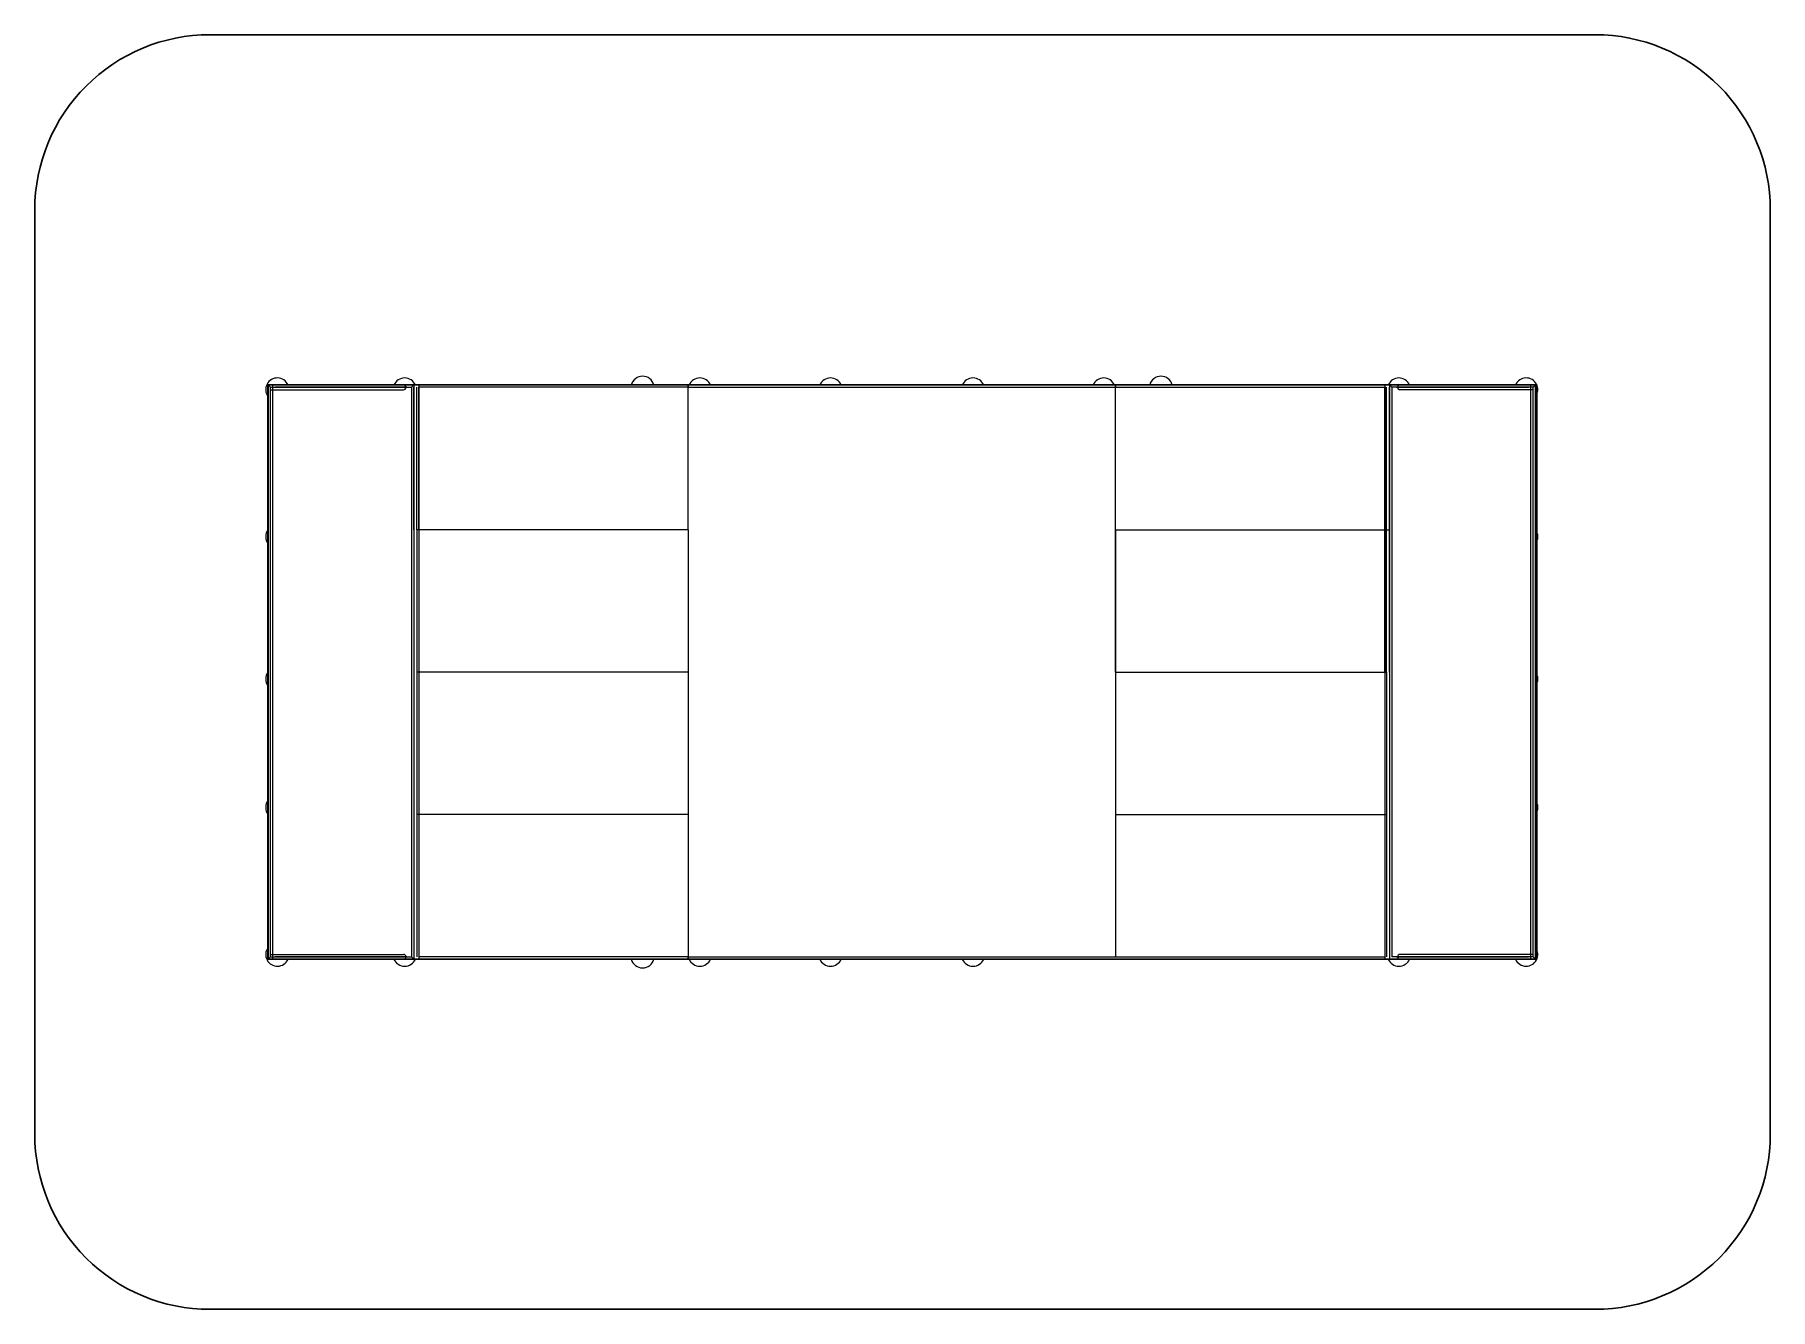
# Model space of a CAD drawing. Header units: millimetres. Extents: x 73121 to 87986, y -3164 to 7757.
import ezdxf

# ---------------------------------------------------------------- set-up
doc = ezdxf.new("R2010")
doc.units = ezdxf.units.MM
doc.layers.add('DiKom', color=7, linetype='Continuous')

msp = doc.modelspace()

# ---------------------------------------------------------------- linework, layer by layer
at = {"layer": 'DiKom', "color": 7, "linetype": 'Continuous', "lineweight": 15}
for p, q in [((75147, 4757), (76280, 4757)), ((85947, 4757), (84814, 4757)), ((75118, -161), (75118, 4753)), ((75119, -164), (75119, 4756)), ((75139, 4736), (75119, 4756)), ((75119, 4756), (76369, 4756)), ((75121, 4756), (75157, 4756)), ((75139, 4736), (76349, 4736)), ((75139, -144), (75139, 4736)), ((75147, 4715), (76280, 4715)), ((75160, -161), (75160, 4753)), ((76309, 4736), (75179, 4736)), ((76349, 4736), (76369, 4756)), ((76349, 4736), (76349, -144)), ((76369, 4756), (76369, -164)), ((76369, 4756), (78717, 4756)), ((76369, 3516), (76369, 4736)), ((76393, 3516), (76393, 4736)), ((78717, 4736), (76410, 4736)), ((76410, 3516), (76410, 4736)), ((76411, 4756), (76411, -164)), ((78717, 4756), (82377, 4756)), ((78717, 4756), (78717, 4736)), ((78717, 4736), (78717, 4756)), ((78717, 4736), (82377, 4736)), ((78717, 3516), (78717, 4736)), ((78717, 3516), (78717, 4736)), ((78717, 3516), (78717, 4736)), ((82377, 4756), (82377, 4736)), ((82377, 4736), (82377, 4756)), ((84725, 4756), (82377, 4756)), ((82377, 3516), (82377, 4736)), ((82377, 3516), (82377, 4736)), ((82377, 4736), (84684, 4736)), ((82377, 3516), (82377, 4736)), ((84683, 4756), (84683, -164)), ((84684, 3516), (84684, 4736)), ((84700, 3516), (84700, 4736)), ((84725, 4756), (84725, -164)), ((84745, 4736), (84725, 4756)), ((85975, 4756), (84725, 4756)), ((84725, 3516), (84725, 4736)), ((85955, 4736), (84745, 4736)), ((84745, 4736), (84745, -144)), ((84785, 4736), (85915, 4736)), ((85947, 4715), (84814, 4715)), ((85934, -161), (85934, 4753)), ((85973, 4756), (85937, 4756)), ((85955, 4736), (85975, 4756)), ((85955, -144), (85955, 4736)), ((85975, -164), (85975, 4756)), ((85976, -161), (85976, 4753)), ((76369, 3516), (76369, 2296)), ((76393, 3516), (76393, 2296)), ((78717, 3516), (76393, 3516)), ((78717, 3516), (76393, 3516)), ((76410, 3516), (76410, 2296)), ((78717, 3516), (78717, 2296)), ((78717, 3516), (78717, 2296)), ((78717, 3516), (78717, 2296)), ((82377, 3516), (82377, 2296)), ((82377, 3516), (82377, 2296)), ((82377, 3516), (84700, 3516)), ((82377, 2296), (82377, 3516)), ((82377, 3516), (84700, 3516)), ((84684, 2296), (84684, 3516)), ((84700, 3516), (84725, 3516)), ((84700, 2296), (84700, 3516)), ((84700, 3516), (84725, 3516)), ((84725, 2296), (84725, 3516)), ((76369, 2296), (76369, 1076)), ((76393, 2296), (76393, 1076)), ((78717, 2296), (76393, 2296)), ((78717, 2296), (76393, 2296)), ((76410, 2296), (76410, 1076)), ((78717, 2296), (78717, 1076)), ((78717, 2296), (78717, 1076)), ((78717, 2296), (78717, 1076)), ((82377, 2296), (82377, 1076)), ((82377, 2296), (82377, 1076)), ((82377, 2296), (82377, 1076)), ((82377, 2296), (84700, 2296)), ((82377, 2296), (84700, 2296)), ((84684, 2296), (84684, 1076)), ((84700, 2296), (84700, 1076)), ((84725, 2296), (84725, 1076)), ((76369, 1076), (76369, -144)), ((76393, 1076), (76393, -144)), ((78717, 1076), (76393, 1076)), ((78717, 1076), (76393, 1076)), ((76410, 1076), (76410, -144)), ((78717, 1076), (78717, -144)), ((78717, 1076), (78717, -144)), ((78717, 1076), (78717, -144)), ((82377, 1076), (82377, -144)), ((82377, 1076), (82377, -144)), ((82377, 1076), (84700, 1076)), ((82377, 1076), (82377, -144)), ((82377, 1076), (84700, 1076)), ((84684, 1076), (84684, -144)), ((84700, 1076), (84700, -144)), ((84725, 1076), (84725, -144)), ((75139, -144), (75119, -164)), ((75139, -144), (76349, -144)), ((75147, -123), (76280, -123)), ((76309, -144), (75179, -144)), ((76349, -144), (76369, -164)), ((78717, -144), (76410, -144)), ((78717, -144), (82377, -144)), ((78717, -164), (78717, -144)), ((78717, -144), (78717, -164)), ((82377, -144), (84684, -144)), ((85955, -144), (84745, -144)), ((84785, -144), (85915, -144)), ((85947, -123), (84814, -123)), ((85955, -144), (85975, -164)), ((75119, -164), (76369, -164)), ((75121, -164), (75157, -164)), ((75147, -165), (76280, -165)), ((76369, -164), (78717, -164)), ((78717, -164), (82377, -164)), ((84725, -164), (82377, -164)), ((85975, -164), (84725, -164)), ((85947, -165), (84814, -165)), ((85973, -164), (85937, -164))]:
    msp.add_line(p, q, dxfattribs=at)
at = {"layer": 'DiKom'}
msp.add_lwpolyline([(74621, -3164), (86486, -3164, 0.414214), (87986, -1664), (87986, 6257, 0.414214), (86486, 7757), (74621, 7757, 0.414214), (73121, 6257), (73121, -1664, 0.414214)], format="xyb", close=True, dxfattribs=at)
msp.add_lwpolyline([(75121, -164), (85986, -164), (85986, 4757), (75121, 4757)], close=True, dxfattribs=at)
at = {"layer": 'DiKom', "color": 7, "linetype": 'Continuous', "lineweight": 15}
for centre, radius, start, end in [((75199, 4716), 100, 24.2048, 215.9041), ((76289, 4716), 100, 23.5782, 155.7952), ((76280, 4736), 21, 0, 90), ((78327, 4731), 100, 14.4775, 165.5225), ((78817, 4716), 100, 23.5782, 156.4218), ((79937, 4716), 100, 23.5782, 156.4218), ((81157, 4716), 100, 23.5782, 156.4218), ((82277, 4716), 100, 23.5782, 156.4218), ((82767, 4731), 100, 14.4775, 165.5225), ((84805, 4716), 100, 24.2048, 156.4218), ((84814, 4736), 21, 90, 180), ((85895, 4716), 100, 324.0959, 155.7952), ((75121, 4753), 3, 90, 180), ((76280, 4736), 21, 270, 0), ((84814, 4736), 21, 180, 270), ((85973, 4753), 3, 0, 90), ((75199, 3456), 100, 144.0959, 215.9041), ((85895, 3456), 100, 324.0959, 35.9041), ((75199, 2236), 100, 144.0959, 215.9041), ((85895, 2236), 100, 324.0959, 35.9041), ((75199, 1136), 100, 144.0959, 215.9041), ((85895, 1136), 100, 324.0959, 35.9041), ((75199, -124), 100, 144.0959, 335.7952), ((76280, -144), 21, 0, 90), ((76280, -144), 21, 270, 0), ((84814, -144), 21, 90, 180), ((84814, -144), 21, 180, 270), ((85895, -124), 100, 204.2048, 35.9041), ((75121, -161), 3, 180, 270), ((76289, -124), 100, 204.2048, 336.4218), ((78327, -139), 100, 194.4775, 345.5225), ((78817, -124), 100, 203.5782, 336.4218), ((79937, -124), 100, 203.5782, 336.4218), ((81157, -124), 100, 203.5782, 336.4218), ((84805, -124), 100, 203.5782, 335.7952), ((85973, -161), 3, 270, 0)]:
    msp.add_arc(centre, radius, start, end, dxfattribs=at)

doc.saveas('drawing.dxf')
